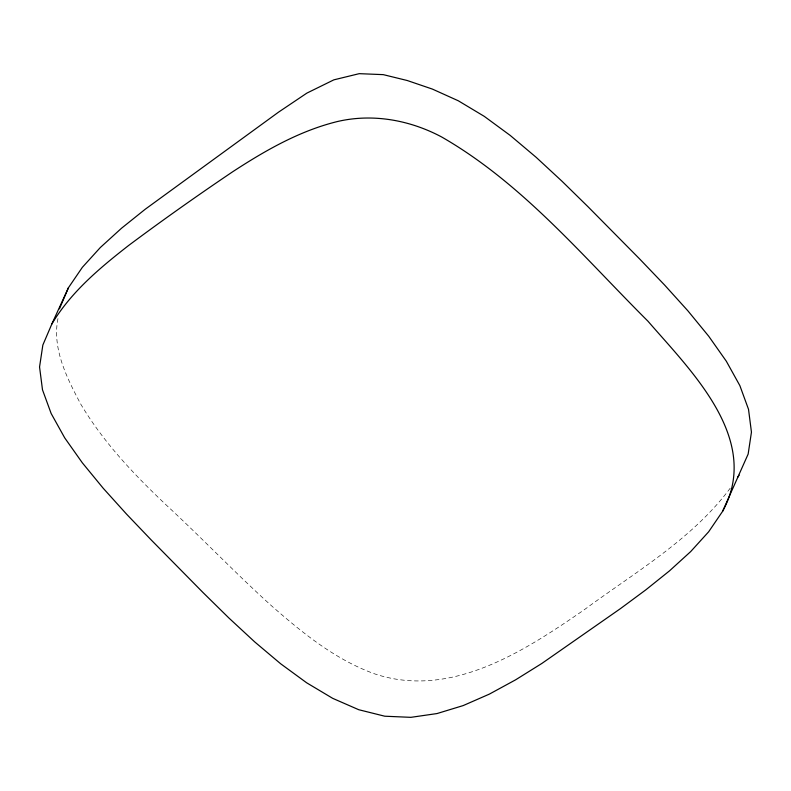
<?xml version="1.0" encoding="UTF-8"?>
<svg xmlns="http://www.w3.org/2000/svg" width="791" height="791" viewBox="0 0 791 791"><rect width="100%" height="100%" fill="white"/><g stroke="black" fill="none" stroke-linecap="round" stroke-linejoin="round"><path stroke-width="0.59" stroke-dasharray="3.96 2.97" d="M57.97 318.565C51.939 348.564 66.849 377.732 80.415 403.539C103.295 442.317 134.549 475.144 167.138 505.864C202.427 538.542 235.639 573.386 271.323 605.639C302.548 632.958 335.532 659.882 375.082 674.011C451.265 699.145 524.532 650.973 584.668 609.466C635.559 571.893 692.629 539.047 730.795 487.414"/><path stroke-width="1.19" d="M51.87 323.944L42.852 345.044L39.55 366.984L42.496 389.825L51.148 413.495L64.704 437.858L82.333 462.814L103.216 488.265L126.52 514.091L151.427 540.174L202.98 592.508L228.826 617.929L254.722 641.916L280.667 663.778L306.681 682.811L332.704 698.344L358.738 709.715L384.782 716.211L410.875 717.338L437.008 713.561L463.18 705.582L489.372 694.112L515.594 679.835L541.835 663.461L620.46 608.615L645.772 589.888L669.443 570.914L690.681 551.594L708.647 531.799L722.549 511.411L748.148 454.083L751.45 432.143L748.513 409.303L739.862 385.622L726.326 361.23L708.726 336.244L687.854 310.784L664.539 284.968L639.603 258.914L587.95 206.669L562.055 181.287L536.15 157.31L510.215 135.429L484.27 116.356L458.286 100.773L432.41 89.096L407.276 80.524L383.279 74.641L359.233 73.662L333.851 79.851L306.868 93.111L278.551 112.144L145.228 209.239L121.557 228.204L100.319 247.524L82.353 267.328L68.451 287.716L51.87 323.944C70.913 292.116 99.735 267.991 128.646 245.467C162.669 220.076 197.355 195.575 232.554 171.845C265.064 150.636 299.305 130.911 337.312 121.557C372.709 113.261 409.876 120.034 441.704 137.001C522.396 183.383 582.789 256.284 647.958 321.195C691.245 371.286 762.069 439.628 722.549 511.411M59.444 308.816L68.451 287.716M737.746 477.22L739.13 475.183"/></g></svg>
